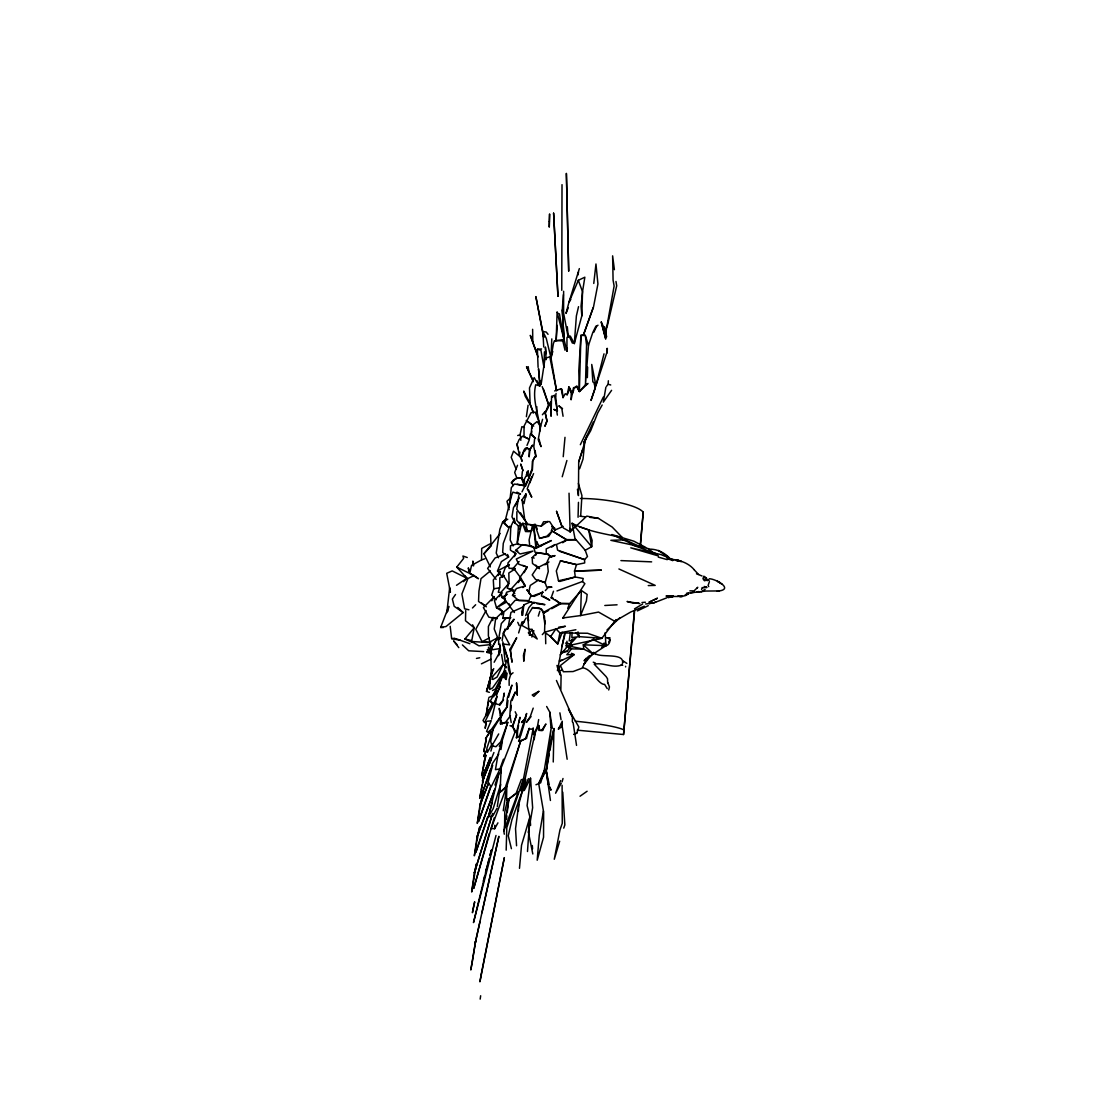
<?xml version="1.0" encoding="UTF-8"?>
<svg xmlns="http://www.w3.org/2000/svg" width="1120" height="1120" viewBox="0 0 1120 1120"><rect width="100%" height="100%" fill="white"/><g stroke="black" fill="none" stroke-linecap="round" stroke-linejoin="round"><path stroke-width="1.5" d="M540.078 430.948C539.574 415.8 531.734 400.666 535.738 384.762L539.868 385.924L541.184 383.908L545.034 358.414L549.808 356.776L556.584 390.824L550.998 357.994L553.42 343.49L554.456 340.942L556.15 340.564L557.116 312.172L566.958 351.204L566.958 337.778L568.666 335.16L572.432 343.182M516.852 511.742L516.838 520.338L521.094 525.406L517.314 542.486L518.028 544.39L531.958 546.168L524.09 544.81M561.764 290.318L562.016 184.66M503.454 759.178L499.926 768.922L495.446 769.65L498.064 754.362L507.78 722.344L500.43 723.842L500.444 719.824L501.704 715.54L507.276 706.58L507.934 700.392M504.602 827.33L504.742 812.084L507.654 799.232M514.178 521.542L514.206 518.322L515.13 523.152L518.476 525.882L519.148 529.242M586.936 435.582L578.704 461.902L578.424 495.586L577.444 489.286M467.264 557.508L462.938 556.038L463.638 558.39L456.736 567.126L474.11 575.568L478.478 578.732L469.784 573.384L471.534 565.376L481.544 559.93L481.67 548.422L489.888 543.928M498.638 644.546L498.708 638.904M560.854 689.15L561.092 675.402L556.948 665.448M553.252 761.992L553.938 728.532L549.92 746.158L546.238 770.938L550.438 800.478M563.262 527.898L570.136 531.776L569.03 493.206M465.71 610.554L465.486 620.732L474.208 627.802L471.604 641.508L478.954 645.834L490.714 644.588M564.326 634.746L557.424 670.698M554.652 390.936L561.134 388.71L563.024 397.614L565.25 393.736L567.14 394.758L568.862 386.918L571.27 392.42L571.116 399.798L573.468 387.744L577.248 386.456L579.348 391.524L588 383.46L585.144 385.154L579.348 391.524L576.366 386.106M551.376 403.018L551.068 416.262L550.606 402.192L551.376 403.018L551.586 396.424L554.498 395.374L555.604 396.172L557.382 411.096L553.84 409.346L556.766 410.914L557.34 415.1M536.648 413.266L536.816 406.686M506.184 850.15L506.8 827.582L523.558 778.554L533.218 728.252L531.048 729.358L529.242 728.434L525.322 738.906L518.616 741.258L520.17 737.184M578.06 517.258L578.466 502.362M587.356 377.622L587.636 367.15M528.094 475.748L528.22 471.086L527.072 471.702L526.806 476.35M570.29 336.07L574.322 343.574L581.826 315.854L582.526 291.746L584.836 277.214L578.326 280.294L568.946 302.33L566.006 313.432L568.316 307.636M544.432 351.862L543.97 367.346L540.932 350.28L537.39 349.244L538.09 367.36M544.894 621.068L544.558 632.24L542.318 634.62M529.242 728.434L526.498 738.248L520.604 741.188L506.814 786.296L491.134 828.506L494.662 828.73L494.774 825.244M644.336 606.2L630.7 612.024L614.726 621.264L598.556 612.066L580.538 615.58L586.39 600.964L587.16 594.44L581.35 590.464L580.538 615.58L562.828 617.96L584.878 583.688L582.484 581.49L583.212 578.466L575.288 576.996L558.474 580.79L556.318 570.948L560.448 560.826L576.492 564.62L584.696 562.94L584.57 559.636L587.468 556.514L585.2 550.242L574.994 538.538L572.082 523.278C588.112 531.566 605.388 533.904 622.384 537.6L612.206 527.072L598.472 518.378L586.782 516.124L570.136 531.776L569.632 528.416M548.058 334.32L546.196 332.024L542.878 331.548L546.252 338.324L550.998 357.994L551.796 338.898M525.77 497.434L525.91 493.962L522.088 499.884L524.776 520.03L527.968 524.902L520.52 512.848M577.276 730.17L623.546 734.524L634.34 611.45M572.082 632.59L571.858 637.56L579.236 636.664L601.86 638.288L615.986 619.64M515.48 730.898L501.214 767.676L499.996 792.372L505.302 787.528L520.604 741.188L518.616 741.258M580.678 515.9L581.924 495.572L578.396 483.462M606.662 386.134L608.16 384.244L608.342 380.772M449.68 587.412L446.838 612.724M607.11 352.968L607.362 348.474M518.392 811.034L518.798 804.23L522.634 790.216L524.3 790.44L530.516 778.218L532.644 807.702L528.458 832.398L532.812 853.972M607.04 348.432L606.746 352.898L590.996 400.442L595.28 387.926L593.894 382.48L592.844 381.962L591.738 364.448L595.91 385.602L604.016 353.836M517.314 542.486L518.476 525.882L521.094 525.406L523.278 523.39M527.492 851.508L529.9 816.928L527.1 805.616L530.516 778.218M580.384 498.47A47.418 11.06 5.4 0 1 643.216 512.162L640.346 546.574M557.242 325.374L556.15 340.564L564.2 341.012L562.282 309.988L563.374 294.686M500.108 646.058L500.472 650.832L494.144 662.242M563.626 291.284L563.598 313.11L568.106 336.924M574.322 343.574L576.38 315.938L578.536 306.67M510.86 710.584L511.252 705.418M598.01 325.22L595.7 326.564L592.76 332.598L588.504 345.324L585.466 384.874L586.572 344.904L585.27 335.37L580.944 335.342L578.788 370.79L579.348 391.524L580.944 335.342L583.828 335.356M523.166 783.552L523.558 778.554L520.94 790.79L522.424 791.154L528.43 778.68M519.484 868.336L521.528 845.264L529.9 816.928L530.614 825.342M640.262 545.258L643.216 512.162M623.546 734.524L634.592 610.96M505.316 827.12L505.638 823.662M507.542 802.83L507.864 799.358M563.234 456.694L564.998 437.332M528.458 832.398L529.9 816.928M517.216 484.162L524.398 485.632L521.654 478.674L522.354 471.506M584.682 442.414L583.03 459.032L579.614 468.748M503.86 696.402L504.21 693.07L503.062 699.006M518.63 632.94L521.99 621.894M522.718 615.104L523.796 604.898L530.516 601.874L533.778 602.994M492.716 620.592L493.08 617.246L488.404 626.458L488.376 635.684L491.372 648.732M499.562 685.72L500.164 680.344L504.672 670.908L492.562 687.974L489.678 689.444L490.042 678.776L492.212 669.606M593.768 283.458L595.966 263.984L597.926 283.948L593.502 307.034L583.478 334.852L593.124 307.762M535.206 450.8L535.934 456.876L533.82 446.838L534.604 438.858L535.43 438.27L531.328 434.056L531.664 431.158M547.904 782.376L546.238 770.938L551.208 727.79L544.18 770.798L540.68 782.824L535.948 784.756M506.478 819.14L506.87 815.808M507.262 812.476L508.844 799.134L508.97 800.072L507.206 800.268L506.562 798.63L506.814 786.296L503.272 810.782M566.958 351.204L567.322 348.054M566.972 641.242L566.146 648.046L560.21 654.878M534.184 739.732L535.01 733.194L538.748 725.522L539.448 728.728M518.798 804.23L515.536 828.646L516.558 845.768M505.988 672.196L505.134 678.58L506.142 679.518L507.136 673.176M569.212 640.976L570.332 632.66M532.084 445.55L529.312 450.352L529.172 456.848L529.886 449.876L526.246 447.846C522.214 448.826 522.228 462.336 519.428 455.294L519.862 452.144M472.248 962.15L475.594 941.276L498.876 836.332L481.936 912.87M532.308 469.98L532.826 461.006L535.15 456.358L532.378 461.356L532.308 469.98L525.462 486.276M559.594 666.372L558.95 670.852L562.156 670.18M507.738 629.202L510.958 612.402L522.872 607.082M480.172 999.124L480.662 995.75M526.386 416.654L528.08 405.244M488.628 698.712L486.066 715.75L487.634 706.874M497.308 806.526L500.654 784.35L493.15 808.724L488.474 816.704L492.912 815.794L497.042 808.234M486.248 721.63L485.198 728.322L486.164 722.428M487.298 714.924L488.082 709.898M502.138 640.584L503.328 633.024L513.912 619.36L509.544 626.206M504.294 834.204L503.832 830.998L508.844 799.134M529.634 438.2L530.292 434.042L535.43 438.27M510.86 617.68L502.852 618.394L503.944 611.786L510.342 606.522L508.998 603.708M500.948 749.56L502.362 740.978L499.296 746.396M543.41 811.048L539.252 835.394L537.194 860.216L543.55 837.228L543.634 812.14L538.678 783.538L544.18 770.798M518.546 725.452L516.362 737.744L517.622 737.24L517.412 731.962L514.514 731.416L512.792 726.278L516.6 714.882L515.2 711.774M519.106 722.19L519.946 717.304L516.488 732.452M499.072 636.524L501.326 623.532L506.492 617.904L509.516 617.694M605.906 387.086L603.302 402.178L611.59 390.32M480.004 807.856L477.274 823.424L479.962 805.126L483.574 791.784L480.368 806.26M606.41 336.98L605.92 331.898L614.124 286.034L613.074 280.098L612.626 255.85L614.39 269.668M533.218 728.252L533.568 734.524L537.39 726.768L538.678 719.572M476.658 842.702L474.334 855.806L477.092 836.892L479.738 826.868L478.058 835.17M538.678 783.538L546.238 770.938L549.318 753.97M549.934 750.582L553.938 728.532M480.942 791.35L479.696 798.392L485.324 769.79L482.496 783.104M555.604 396.172L556.094 393.498M487.886 705.446L488.754 700.714M471.954 963.718L470.792 969.976L475.594 941.276L474.782 945.182L480.046 921.368M486.22 738.696L483.784 751.618L486.206 740.04M481.25 789.698L482.188 784.756M476.952 841.064L477.792 836.64M525.91 493.962L524.034 503.622L522.088 499.884M550.662 636.58L555.926 628.852L559.902 632.912L557.746 643.986L550.662 636.58L544.558 632.24L565.39 626.276L558.768 627.158M447.846 611.296L448.798 606.396L440.65 627.452L443.324 627.536M483.616 777.476L483.952 775.768M539.028 439.138L541.016 446.642L538.216 439.656L540.694 426.048L537.068 421.61L531.762 425.824L531.328 434.056M501.704 715.54L500.332 715.428L499.184 708.4L501.312 715.596L493.052 729.456L490.672 741.314L491.876 745.836L495.978 746.704L500.696 741.846L507.78 722.344M491.582 719.11L497.098 696.052L494.83 701.456L496.062 703.892L499.072 704.69L503.51 699.734L499.856 705.292M511.154 526.666L508.158 526.988L504.588 523.04L511.644 495.362L512.918 492.156L520.268 494.284M532.532 525.238L529.102 539.994L529.816 546.182L535.962 548.38L537.376 542.052M565.698 631.652L561.764 646.73M542.486 591.5L541.436 596.022L549.766 600.152L543.354 596.19M607.068 326.956L616.7 285.796L615.972 281.47M499.156 772.688L488.474 816.704L492.156 802.522M496.006 835.478L473.48 922.586L489.188 858.144M577.682 275.352L578.55 272.02M505.75 670.684L504.168 676.634L503.314 675.78L506.17 661.864L508.06 659.344L502.782 641.858M483.308 881.048L484.652 876.008M485.562 872.648L489.16 859.208M490.07 855.848L491.414 850.808M550.998 357.994L552.79 351.358M485.59 872.074L486.948 867.076M490.098 855.414L491.442 850.416M492.688 765.184L487.942 782.684L491.316 786.548L500.164 768.796M490.098 854.84L491.47 849.884M562.086 781.83L563.01 778.484M525.91 476.21L524.202 479.514L524.65 483.854M542.584 419.314L540.694 426.048L535.234 412.118L531.09 412.65L524.02 426.188L524.034 436.59L529.088 439.138M492.464 670.18L486.528 691.39L489.37 692.342M503.916 632.856L504.98 629.062M508.522 697.312L511.924 685.09L507.402 697.984L506.562 705.74L507.276 706.58L500.332 715.428M492.016 671.874L486.528 691.39L490.294 681.814M491.428 766.794L492.268 763.812L498.792 754.054M525.77 779.464L522.424 791.154L535.01 733.194L533.568 734.524M562.226 476.756L566.888 460.516M494.228 817.824L473.69 888.482L489.244 833.644M523.796 604.898L521.71 611.982L521.878 615.328M490.882 751.086L492.66 745.164M559.678 841.204L554.274 859.25L559.93 830.004L562.268 823.34L562.1 785.288M701.582 589.47L702.198 587.468M509.964 674.03L508.494 669.256L508.004 660.478L510.678 674.59L509.124 679.644L509.166 685.384M492.632 813.414L474.32 873.04L471.674 892.01L476.448 863.884L474.32 873.04L491.89 815.71M579.348 268.618L568.946 302.33L570.822 299.376M531.846 637.056L533.834 630.616M538.314 616.098L539.812 611.254M529.718 483.056L533.582 473.62M578.704 461.902L582.498 450.198M573.818 734.44L576.87 733.068L578.844 727.006L568.456 709.002L572.362 717.08L572.376 721.896M498.246 575.484L500.416 571.536L493.304 579.964L493.808 588.77L491.68 595.154L496.174 599.76M494.998 785.022L498.764 773.752M559.37 551.25L584.57 559.636L557.564 550.158L556.486 544.432L567.028 539.91L575.862 539.672L566.188 539.602L551.46 530.586L552.552 527.422M546.448 421.806L544.894 426.314L547.064 421.358L544.936 411.684L542.402 414.75M533.204 708.12L530.306 716.478L526.372 722.372L531.02 716.618M563.738 828.142L564.844 824.936L562.744 792.176M571.27 392.42L572.32 393.974L573.846 389.578M488.362 816.214L475.846 852.348L487.41 817.502M581.35 590.464L569.646 603.624L560.77 603.722L551.18 597.814L553.49 591.234M519.4 736.344L526.652 713.482L525.168 718.242L521.556 722.512L525.826 718.186L520.688 735.826L516.362 737.744M490.742 787.262L478.52 821.562L490.616 786.492M528.458 489.762L531.748 497.182L527.212 488.838L531.692 476.91M491.386 768.138L480.83 797.328L490.84 768.264M522.634 790.216L511.91 819.812L508.256 835.814L511.42 848.68M509.614 526.33L503.272 543.396L502.642 552.482L508.606 556.99L501.382 561.638L497.518 570.99L502.712 577.262M494.368 790.454L477.092 836.892L494.802 789.096M501.732 614.782L502.852 611.744L499.422 608.16M510.006 725.704L512.232 726.53L516.6 714.882M572.278 639.184L570.514 643.902L565.544 643.076M521.36 779.506L516.222 793.156L507.206 800.268L518.266 792.078L503.832 830.998M491.918 676.424L491.288 675.094L493.738 668.626M498.638 655.69L499.856 652.456M491.89 679.28L493.206 675.822L503.622 664.048L506.548 667.716L503.258 664.244L501.536 654.486M512.078 700.546L515.354 691.964L510.818 701.148L509.866 714.952L511.21 722.484M562.044 632.8L557.746 643.986L550.172 636.44M517.51 465.29L514.682 472.486L516.95 478.198L522.34 477.722L521.654 478.674M529.102 477.638L521.99 491.848M488.796 782.754L479.962 805.126L488.152 784.084M490.112 758.142L482.398 777.546L490.322 757.498M560.63 780.584L555.59 793.226L561.274 783.258M491.372 758.926L482.412 781.13L493.92 752.542M528.948 476.588L531.524 470.316M532.14 629.258L528.808 629.342L521.64 625.296L522.956 622.076M525.616 615.608L528.92 607.53L533.554 602.294L544.95 604.66L536.998 603.722M567.714 608.356L569.646 603.624L559.93 603.302L543.256 612.486L544.838 623.98M521.934 456.12L523.236 452.97M526.988 445.424L529.41 439.6M534.03 603.12L528.542 601.468L530.53 596.722L542.85 592.228M491.232 720.692L486.598 731.402L487.914 732.27L491.498 729.288L501.312 715.596M493.052 729.456L491.988 731.892L490.49 730.996M485.548 752.052L483.63 756.448L486.612 750.12M567.14 394.758L569.954 388.5L568.862 386.918M493.626 696.808L496.44 690.634M593.796 332.29L596.638 326.172L595.7 326.564M603.288 397.124L580.342 444.696M593.292 422.1L583.674 442.82L590.66 430.738L597.744 412.916L602.182 404.992M561.624 723.058L562.212 726.46L558.432 729.05L562.268 721.252L562.212 726.46L567.154 759.262M511.224 656.796L510.496 650.244L516.684 637.728L510.062 649.236L512.036 662.214L511.42 658.14M499.52 596.554L500.99 593.656L494.396 600.474L496.51 607.74L502.852 611.744L495.642 618.646L494.228 629.006L497.672 637.728L490.77 649.978L491.288 675.094M526.26 474.95L528.22 471.086M507.29 586.432L508.662 583.716L502.782 574.588L505.33 567.462L509.39 564.648M514.374 556.626L515.83 553.798L513.786 551.81M541.66 730.422L542.612 730.408L545.916 723.982L541.66 730.422L538.832 730.366L538.748 725.522L537.39 726.768M519.862 522.326L521.094 525.406L522.508 523.418L541.268 526.162L543.564 521.752L549.654 521.598L555.058 529.97L563.318 526.456M499.296 648.676L490.77 649.978L495.068 641.746M492.534 703.64L490.252 701.232L499.87 682.892L492.422 695.968L488.838 697.494M499.324 770.028L499.926 768.922M513.114 545.972L510.188 540.05L510.846 526.512L513.296 521.374L515.13 523.152L511.98 516.782L513.45 507.766L519.26 497.966M535.584 555.45L537.012 552.804L548.142 554.274L551.194 557.032L555.086 555.618L549.752 556.388L547.232 561.54L548.254 571.564L545.118 582.61L546.686 587.062L551.95 587.174L548.142 587.468L545.328 590.618M514.808 506.226L517.986 500.444M486.094 610.568L475.79 629.23L482.076 641.732L490.574 642.404M524.524 621.39L521.64 625.296L523.292 622.3M494.662 828.73L497.924 822.864M455.504 594.496L452.368 599.074L454.188 606.298L463.148 612.57L445.998 626.528L440.65 627.452M588.14 656.824L582.078 668.178L573.062 671.552L563.346 671.748L560.392 665.546L574.21 654.598L571.396 653.254M548.338 407.358L545.37 412.636L548.296 405.216L550.606 402.192M524.076 572.642L527.198 567.126L522.844 565.404M514.43 612.528L509.74 606.424L515.284 600.194L527.884 600.67L518.798 600.558L512.512 595.322L516.334 588.588L525.266 585.872L520.968 578.172L511.238 588.938L514.794 593.614M492.338 743.638L487.382 752.36L486.85 748.37L490.77 736.568L490.56 732.382M491.876 745.836L498.694 733.936M532.658 445.06L529.886 449.876L527.086 447.734L524.202 451.668M518.798 495.516L516.768 509.292L524.776 520.03M491.792 600.782L494.256 596.624L483.42 607.586L488.81 617.134L496.818 618.716M518.336 582.554L520.968 578.172M607.67 682.878L607.516 678.79L606.13 676.606L594.216 664.202M521.64 625.296L526.176 617.918M527.982 614.964L532.518 607.572L539.728 608.132L544.11 612.878L548.646 610.386M589.246 655.704L584.052 664.118L593.754 652.316M570.136 531.776L571.9 528.948M488.992 733.236L485.506 738.766L489.664 732.284M697.256 588L697.732 587.272L694.05 590.884L689.864 590.856M507.332 628.754L513.912 619.36M500.556 637.7L497.672 637.728L495.782 640.374L500.444 638.358M558.432 729.05L559.748 727.216M510.454 715.764L505.596 722.26L500.43 723.842M561.008 653.17L567.182 651.252L571.83 645.4M605.206 632.576L605.906 645.666L593.334 653.968L583.716 649.096L571.466 648.886L566.818 654.724L574.21 654.598L559.51 661.388M511.21 482.818L513.422 480.06L516.418 478.646M490.308 566.902L483.924 553.77L500.248 533.4M472.472 642.46L464.926 638.988L474.208 627.802L472.57 624.806M625.618 666.302L625.59 666.918M519.134 561.498L513.422 568.064L520.03 576.912M586.39 658.112L584.094 660.716L593.334 653.968L583.296 644.812L593.978 639.016M508.662 583.716L500.92 592.368L502.166 597.646L505.386 598.878M566.076 645.33L568.974 645.54L575.96 637.91L570.626 640.766M483.924 553.77L491.414 545.678M472.472 607.978L475.664 604.744M463.54 581.644L466.9 578.242L464.758 575.736M535.738 565.124L539.518 568.68L532.504 563.486L532.182 557.62L537.012 552.804M606.984 629.986L619.612 618.002M510.608 497.896L506.982 501.228L509.124 509.684M501.424 791.168L505.736 787.276M506.408 518.728L502.642 522.074L499.856 529.256L496.216 553.042L498.47 557.774M522.83 587.566L525.266 585.872L519.596 577.878L527.198 567.126L518.854 564.27L516.278 559.048L532.938 551.082L520.072 553.966L515.578 550.41L522.522 544.544M606.606 645.61C610.344 644.392 611.8 636.79 606.41 637.756M490.378 570.92L480.998 578.634L478.954 591.066L478.534 601.468L486.374 606.802M505.694 600.516L496.51 607.74L506.03 602.378M510.678 674.59L513.072 672.784M708.526 580.16L707.084 580.664M608.636 642.026L609.938 640.024L608.51 638.134L610.12 637.924M541.268 526.162L547.778 521.43M551.656 547.106L555.296 544.502L546.182 548.94L546.294 553.49L551.194 557.032M544.922 564.83L547.624 562.912M580.034 796.236L587.104 791.252M505.848 595.126L502.166 597.646L507.402 594.188M456.512 585.298L466.9 578.242L456.736 567.126M648.27 605.682L637.35 610.918M562.66 542.724L567.028 539.91L551.46 530.586M514.976 569.044L508.816 572.992L509.068 582.12L507.22 588.168L512.274 589.456M634.536 608.86L642.572 604.058M492.884 679.49L497.098 677.054L503.258 664.244M574.35 388.108L577.248 386.456M507.766 519.246L502.642 522.074L508.158 526.988M525.322 738.906L526.498 738.248M497.518 570.99L509.278 564.522M551.684 608.72L560.77 603.722L555.632 599.984M497.672 637.728L489.678 642.096L490.77 649.978M585.2 550.242L591.696 546.728L592.144 540.428L588.728 529.886L579.264 526.624M645.638 603.974L653.548 602.994L655.984 601.678M504.294 575.428L499.814 577.836L499.814 586.908L498.288 592.214L502.446 592.984M533.288 546.91L535.962 548.38L551.376 540.554L539.266 546L535.724 540.862L533.526 524.524M482.076 641.732L489.146 638.022M548.968 561.946L536.76 568.162L532.21 574.896L535.612 579.488L545.244 582.68M492.534 690.48L495.348 689.052L504.672 670.908L500.668 681.366L500.164 680.344M703.108 590.842L701.078 591.976M481.418 663.852L490.826 659.218M474.11 575.568L467.936 578.522L461.902 594.034L464.618 608.79L468.916 609.798M703.276 590.422L705.11 589.554M533.988 596.456L542.906 592.354M512.232 726.53L514.808 729.75M574.028 734.314L576.87 733.068M666.624 597.898L653.548 602.994M649.516 603.638L652.022 602.63M505.498 553.826L495.11 557.97L487.62 568.442L496.09 579.432M688.478 594.048L684.866 595.434L688.45 593.25L685.65 595.49L679.826 596.834M668.192 597.702L673.344 596.316M556.976 590.954L582.484 581.49M601.552 647.248L605.906 645.666L605.22 642.362M702.898 587.846L706.986 587.454L705.082 587.062M530.334 634.942L529.354 635.292L529.634 632.408L530.334 634.942L528.808 629.342L527.576 614.39L528.584 620.872M481.544 559.93L484.792 558.81M672.882 596.498L667.828 596.316L669.578 596.792M673.274 596.344L671.986 596.722L673.484 596.26M513.954 589.876L506.632 592.228L504.098 599.116L510.342 606.522M608.72 689.99L609.448 686.896L607.768 682.598M517.692 435.526L519.148 435.078M709.422 581.616L708.106 585.424L708.722 586.628M539.546 538.356L546.98 536.144L552.314 530.894L548.66 536.368L539.546 538.356L534.758 524.258M672.042 596.344L667.898 596.876M670.306 596.89L672.378 596.302M518.56 543.522L510.468 545.748L510.412 550.116L515.83 553.798L507.878 563.052L509.138 568.372L514.794 568.274M709.002 580.314L705.25 579.754M666.414 596.4L678.496 596.498M568.974 645.54L601.86 638.288L587.594 633.262L559.902 632.912L575.862 629.734M698.67 591.556L696.766 591.948L699.594 592.074M476.462 658.434L479.752 657.762M559.412 660.688L562.59 660.044M539.266 546L541.268 545.594L534.016 547.876L535.066 552.286L548.142 554.274M694.554 592.172L690.648 592.816M512.008 569.044L514.808 568.512M559.902 632.912L562.814 632.366M566.79 646.296L570.15 645.694M686.434 593.306L705.95 591.052L716.618 590.954M493.808 588.77L499.674 587.818M554.456 340.942L562.492 339.668L565.04 350.238M594.916 664.09C603.946 662.284 613.06 668.85 622.09 664.832C626.626 652.316 602.882 657.776 596.288 654.192M502.852 618.394L506.492 617.904M529.746 531.622L525.532 531.538L522.508 523.418L527.38 531.118L532.014 530.53M562.828 617.96L563.836 617.834M450.17 626.29L451.64 638.61L454.832 638.246M522.34 477.722L515.648 478.478L511.826 482.762L513.212 485.534M562.1 651.728L567.182 651.252M717.192 591.164C734.93 589.75 716.198 578.9 709.24 578.746M638.568 602.812L633.458 603.232L627.046 601.496L639.842 603.61M641.984 602.518L645.386 602.238M487.242 721.21L490.224 720.958M537.39 349.244L541.548 348.95M598.57 638.498L601.86 638.288M604.814 605.486L617.078 604.8M648.256 585.578L655.2 585.396L618.912 568.96M666.176 595.868L670.474 595.784M666.582 557.634L673.036 559.748L671.104 559.244C679.644 560.098 688.478 562.828 694.19 569.744M539.784 730.338L542.612 730.408M603.652 643.286L605.906 645.666L583.296 644.812L583.716 649.096L567.35 645.75M620.928 560.602L651.644 561.862M704.158 586.46L706.174 587.132M483.644 651.602L468.692 650.79L462.42 644.924M486.976 651.784L490.294 651.966M621.222 664.79L622.72 665.308M471.604 641.508L490.462 642.642M486.696 652.036L491.498 652.33M672.7 560.434L671.258 560.168M672.924 560.462L672.364 560.434M579.796 516.194L584.892 516.796M589.988 517.384L598.472 518.378M509.236 589.246L512.386 589.666M502.586 643.902L509.726 644.882L503.328 633.024M649.306 549.15C657.888 549.01 665.322 553.168 670.838 559.37M673.554 560.322L671.818 559.79L673.078 560.406M512.512 595.322L515.214 595.742M551.18 597.814L553.07 598.122M524.258 485.716L514.388 484.022L511.322 487.62L509.138 507.052M451.64 638.61L460.418 640.318L469.896 643.706M494.83 701.456L484.54 722.68L483.028 720.44L492.856 702.926L490.252 701.232M528.542 601.468L530.516 601.874M675.332 560.112L680.89 561.33M532.182 557.62L534.156 558.096M464.926 638.988L471.282 640.528M486.794 652.358L491.876 653.646M635.138 545.412L641.466 547.078M658.266 557.102L667.254 559.65M608.16 384.244L610.722 384.972M529.592 524.608L533.47 525.742M560.448 560.826L576.492 564.62L574.532 571.046L575.288 576.996L559.776 581.462L558.474 580.79M494.466 617.666L497.252 618.506M524.412 427.448L521.878 426.664L520.184 434.112L520.842 440.328M515.578 550.41L517.846 551.11M511.588 725.858L512.792 726.278M487.298 649.894L490.448 651.028M670.264 559.664L667.646 558.292L670.432 559.286M545.426 582.708L538.356 580.16L530.264 585.424L528.598 592.69L531.538 596.022M696.472 573.818L702.058 575.988M456.232 638.764L460.418 640.318M593.25 662.172L595.392 663.054M487.578 649.376L490.602 650.762M528.794 439.054L522.55 436.184L518.994 439.796L517.16 444.276L519.428 455.294M566.958 646.814L571.466 648.886M632.044 543.97L611.898 534.534L633.878 541.198L645.68 547.4M592.732 639.422L605.906 645.666M543.256 612.486L544.11 612.878L541.366 608.93L532.518 607.572M704.046 580.412L704.942 580.86M466.9 578.242L452.2 570.92L446.712 573.3L450.38 592.228L450.072 589.022M720.034 582.596L717.416 581.28L722.232 584.36M665.784 556.598L661.122 554.624L630.784 547.848L658.35 555.926L655.424 553.434L633.22 545.258L647.948 548.492L652.694 552.09M667.646 558.292L669.97 559.496M516.894 492.142L520.534 494.06M583.24 667.898C592.046 669.326 598.304 684.726 604.604 684.404L607.236 688.632M641.06 545.538L643.72 547.316M593.74 653.044L595.854 654.472M658.476 550.466L668.57 557.494M531.258 424.158L526.218 420.462L533.694 426.16M706.594 578.242L703.808 576.17M706.636 578.718L703.85 576.646M551.586 396.424L552.664 397.236M562.534 408.59L558.838 405.804L561.82 408.646L563.066 416.262M481.614 603.036L485.254 605.836M626.85 663.376L623.126 660.996L623.448 661.808M521.29 457.702L513.534 451.178L511.196 457.31L516.18 469.224M561.134 388.71L562.114 389.55L563.024 397.614M529.326 592.018L526.82 589.764L531.566 595.91M694.316 569.954L698.516 574.42M457.856 607.474L463.148 612.57M545.034 358.414L546.168 359.618L545.37 347.396M456.946 644.532L453.586 640.878L458.794 647.626M552.02 526.498L555.058 529.97L554.428 527.618M703.388 578.34L704.116 579.194M552.244 526.47L555.058 529.97M576.058 632.716L579.236 636.664L577.99 631.876M572.95 524.44L572.082 523.278L591.696 546.728L588.728 529.886M557.116 312.172L558.082 313.558M538.076 384.244L534.184 377.636L529.494 387.912L530.138 404.39L533.512 412.958L529.704 402.934L530.068 404.46L525.224 396.186L523.754 391.076L530.278 404.082M546.644 706.482L549.752 712.082L552.342 728.252M533.33 381.682L526.512 366.702L532.91 380.142M502.446 723.884L500.444 719.824L501.102 722.05M605.542 338.758L601.258 322.056L605.92 331.898L606.522 336.994M517.734 622.314L519.288 625.66M556.444 680.47L572.124 716.128M537.222 380.884L539.126 385.28M507.514 554.484L508.606 556.99M569.954 388.5L572.32 393.974M488.418 647.192L490.854 652.876M510.062 649.236L510.496 650.244M577.92 633.598L579.236 636.664M535.276 524.328L537.264 529.074M538.02 356.958L530.292 335.37L537.208 354.186M578.326 280.294L582.526 291.746L581.056 306.096L581.826 315.854M502.712 644.77L508.06 659.344L505.162 661.626L503.622 647.948M499.226 652.806L498.638 651.154L499.884 649.194L499.87 644.056M542.22 386.666L549.094 406.042L543.564 389.326M557.424 667.128L560.098 674.87L559.104 669.816M520.758 457.548L522.046 461.328L521.542 458.906M548.142 784.014L550.97 790.216L550.074 787.29M585.27 335.37L588.504 345.324M503.314 675.78L503.93 677.698M469.252 570.892L468.328 567.854L468.832 571.298M601.258 322.056L605.808 338.912M541.184 383.908L540.358 381.024L539.868 385.924L538.51 368.634L539.924 383.32M522.76 479.304L524.398 485.632M604.66 326.844L605.92 331.898M516.866 443.968L517.902 448.63M544.936 411.684L547.064 421.358M546.238 770.938L549.178 784.35M543.606 337.232L535.85 296.59L543.858 337.302M525.784 523.586L527.38 531.118M532.406 525.084L533.302 529.788M554.498 395.374L557.382 411.096M559.44 313.782L564.2 341.012L562.282 309.988M559.888 712.838L561.05 719.656M473.634 565.81L472.85 561.064L472.948 565.712M573.104 722.624L576.534 745.402M528.206 366.646L528.864 371.728M533.386 524.748L535.962 548.38M531.762 425.824L532 428.246M567.294 326.704L568.274 336.924M545.44 347.2L546.042 353.794M544.39 616.084L544.95 622.496M532.294 845.53L532.574 848.89M549.752 712.082L550.942 727.426M542.878 331.548L543.732 346.99M490.602 534.954L490.966 544.334M703.248 577.668L703.318 579.558M545.524 633.822L545.734 643.748M532.616 329.308L532.798 341.474M501.214 767.676L501.256 772.716M575.26 721.21A48.636 5.082 5.6 0 1 623.756 729.904M549.374 221.55L549.262 227.122L549.584 213.948L549.374 221.55M525.042 649.418L523.782 661.248L523.446 655.34L525.042 649.418M484.344 760.886L481.754 775.782L485.898 755.034L484.344 760.886M473.046 909.132L472.416 912.688L474.684 901.796L473.046 909.132M481.25 974.26L479.906 981.82L504.336 857.612L481.25 974.26M499.996 686.756L496.23 695.114L499.996 686.756M520.786 464.254L522.984 470.624L520.786 464.254M538.832 691.376L533.89 696.402L532.21 694.974L538.832 691.376M532.28 630.378L528.318 632.8L537.222 639.002L532.28 630.378M657.328 598.276L649.208 602.126L657.328 598.276M719.082 590.996L718.326 591.15L719.082 590.996M601.314 570.164L574.532 571.046L601.314 570.164M624.974 539.812L610.862 540.33L640.094 546.658L624.974 539.812M609.126 638.19L608.398 638.204L609.126 638.19M678.58 560.364L675.808 560.35L681.366 561.568L678.58 560.364M681.632 596.4L677.726 596.19L682.43 596.442L681.632 596.4M561.946 526.414L556.542 511.35L561.946 526.414M517.3 694.988L516.516 683.088L517.3 694.988M557.956 296.366L553.602 213.164L557.956 296.366M568.694 271.026L566.384 173.502L568.694 271.026"/></g></svg>
